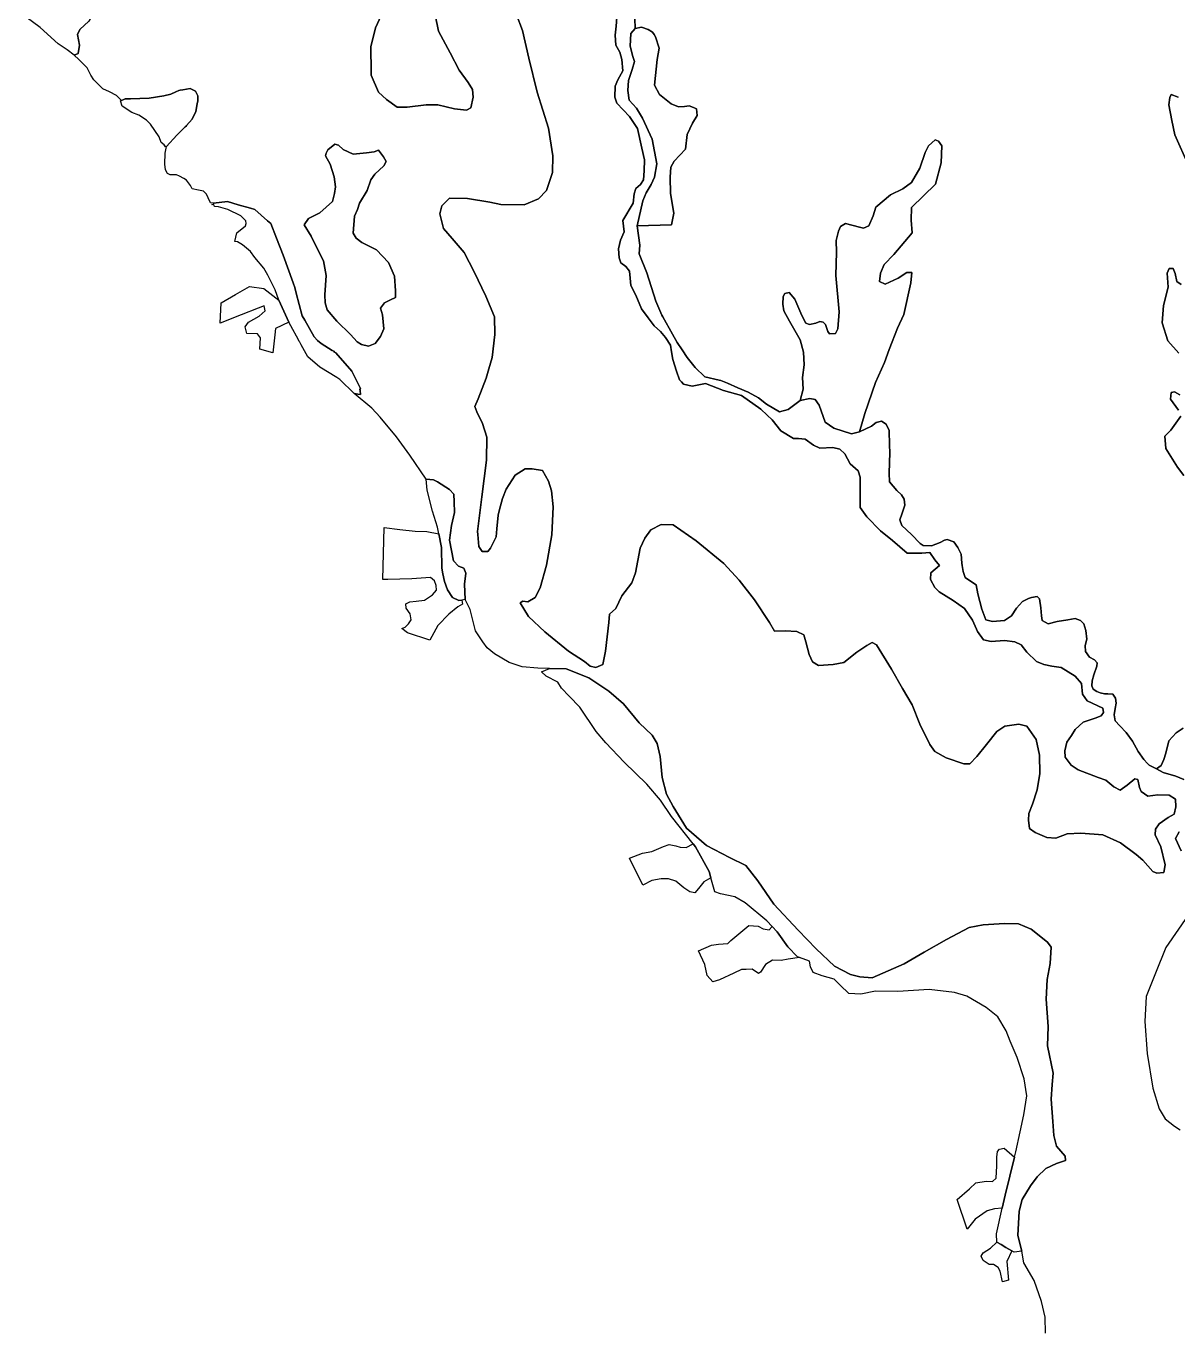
# Model space of a CAD drawing. Header units: inches. Extents: x 288635 to 1232953, y 676945 to 1655780.
# Drawn here: x 372456 to 397102, y 976541 to 1004372 of the extents above; entities that cross this region are included whole.
import ezdxf

# ---------------------------------------------------------------- set-up
doc = ezdxf.new("R2010")
doc.units = ezdxf.units.IN
doc.header["$MEASUREMENT"] = 0

msp = doc.modelspace()

# ---------------------------------------------------------------- linework, layer by layer
at = {"color": 1}
for points in [[(373847.7701, 1004559.7824), (373802.5993, 1004477.6537), (373604.4789, 1004299.8534), (373558.7588, 1004188.0932), (373599.3989, 1003959.4927), (373573.9989, 1003781.6923), (373487.6387, 1003751.2123), (373335.2384, 1003862.9725), (373142.198, 1003989.9728), (372756.1172, 1004340.4935), (372456.3966, 1004564.0139), (372659.597, 1004614.814), (372944.0776, 1004558.9339), (373182.8381, 1004706.2542), (373409.8426, 1004821.9132), (373695.9191, 1004899.2946), (373807.6793, 1004823.0944), (373858.4794, 1004736.7343), (373858.4794, 1004579.2539), (373847.7701, 1004559.7824)], [(386261.8351, 1002709.4586), (386415.2938, 1002640.6668), (386542.294, 1002651.2502), (386642.8359, 1002667.1252), (386738.0861, 1002630.0834), (386801.5862, 1002603.6251), (386817.4612, 1002460.7498), (386716.9194, 1002291.4161), (386600.5025, 1002053.2906), (386563.4607, 1001741.0817), (386325.3353, 1001481.7895), (386251.2518, 1001354.7892), (386235.3767, 1001137.8305), (386245.9601, 1000788.5798), (386314.7519, 1000370.5373), (386267.1268, 1000121.8284), (385531.5837, 1000100.6617), (385649.0639, 1000629.1223), (385725.264, 1000806.9227), (385831.9442, 1000979.643), (385903.0644, 1001137.1233), (385948.7845, 1001426.6839), (385852.2643, 1001949.9249), (385643.9839, 1002402.0458), (385516.9836, 1002615.4063), (385359.5033, 1002788.1266), (385329.0232, 1002991.327), (385349.3433, 1003209.7675), (385425.5434, 1003443.4479), (385471.2635, 1003611.0883), (385440.7834, 1003717.7685), (385384.9033, 1003941.2889), (385395.0634, 1004210.5295), (385489.2502, 1004318.1285), (385626.8339, 1004344.5869), (385764.4175, 1004296.9618), (385859.6677, 1004244.045), (385893.9339, 1004189.7902), (385923.1678, 1004143.5031), (386002.5429, 1003900.086), (385960.2095, 1003656.6688), (385902.0011, 1003106.3344), (386007.8346, 1002910.5423), (386261.8351, 1002709.4586)], [(375680.4289, 1002040.1449), (375461.6498, 1001797.1087), (375452.2092, 1001803.8577), (375438.5905, 1001788.2388), (375413.5496, 1001831.4952), (375346.3674, 1001879.5234), (375301.9173, 1002000.1737), (375117.767, 1002273.2242), (375030.8725, 1002357.7702), (374867.352, 1002467.8321), (374719.1851, 1002522.8655), (374515.9847, 1002654.0991), (374474.564, 1002769.3953), (374496.7729, 1002779.3503), (374566.7848, 1002810.7328), (374576.8397, 1002810.9467), (374590.7159, 1002816.1503), (374689.1411, 1002816.1503), (375092.3669, 1002825.6753), (375406.6925, 1002876.4754), (375553.3778, 1002915.2105), (375662.8652, 1002962.9358), (375724.4369, 1002989.7748), (375751.4982, 1003001.5707), (375808.8129, 1003009.7585), (375964.8587, 1003032.0507), (376080.4797, 1002979.9467), (376104.7931, 1002932.7501), (376134.4548, 1002875.1715), (376134.4548, 1002786.2714), (376131.0168, 1002768.852), (376119.5193, 1002710.5984), (376086.8297, 1002544.9709), (376013.8046, 1002376.6955), (375891.6542, 1002245.3839), (375887.5874, 1002239.2316), (375861.8666, 1002215.9999), (375680.4289, 1002040.1449)], [(391396.4462, 1000218.9256), (391412.3213, 999949.0501), (391020.7372, 999483.3825), (390814.3617, 999271.7154), (390740.2783, 999086.5067), (390713.8199, 998906.5896), (390835.5285, 998848.3812), (391115.9874, 998975.3814), (391301.1961, 999102.3817), (391407.0296, 999102.3817), (391385.8629, 998874.8396), (391237.6959, 998202.7966), (391103.1388, 997910.4304), (390920.4796, 997449.0219), (390823.9594, 997174.7014), (390630.9191, 996747.9805), (390402.3186, 996082.4992), (390290.5584, 995691.3384), (390117.838, 995650.6983), (389736.8373, 995767.5386), (389553.9569, 995899.6188), (389426.9567, 996260.2995), (389340.5965, 996382.2198), (389228.8363, 996402.5398), (389020.5558, 996361.8997), (389081.516, 996605.7402), (389066.0405, 996852.5028), (389105.15, 997123.2944), (389089.275, 997398.4616), (389020.4832, 997657.7538), (388792.941, 998059.9213), (388671.2325, 998276.88), (388644.7741, 998425.047), (388655.3574, 998583.7973), (388692.3992, 998652.5891), (388782.3577, 998668.4642), (388904.0663, 998530.8805), (389052.2332, 998176.3382), (389136.9001, 998012.2962), (389216.2752, 997985.8378), (389353.8588, 998017.5879), (389438.5257, 998049.3379), (389512.6091, 998033.4629), (389560.2342, 997985.8378), (389607.8593, 997837.6708), (389644.9011, 997790.0457), (389777.193, 997795.3374), (389824.8181, 997895.8793), (389851.2765, 998255.7133), (389782.4847, 999033.5899), (389793.068, 999531.0075), (389787.7764, 999785.0081), (389840.6931, 999980.8001), (389883.0266, 1000081.342), (389988.8601, 1000144.8421), (390285.194, 1000070.7586), (390375.1525, 1000049.5919), (390486.2778, 1000097.217), (390581.5279, 1000308.8841), (390634.4447, 1000499.3845), (390951.9454, 1000763.9683), (391216.5292, 1000890.9686), (391401.7379, 1001023.2605), (391581.6549, 1001330.1778), (391692.7802, 1001668.8452), (391766.8637, 1001811.7204), (391904.4473, 1001938.7207), (391978.5307, 1001906.9706), (392047.3225, 1001806.4288), (392036.7392, 1001446.5947), (391915.0306, 1000986.2188), (391401.7379, 1000488.8011), (391396.4462, 1000218.9256)], [(379242.7835, 1001730.9038), (379458.6839, 1001629.3036), (379742.3178, 1001658.937), (379907.4181, 1001680.1037), (379998.435, 1001713.9705), (380106.3852, 1001576.3868), (380161.4186, 1001476.9033), (380108.5019, 1001383.7698), (379920.1182, 1001201.7361), (379833.758, 1001078.9692), (379754.3828, 1000850.3687), (379589.2825, 1000580.4932), (379548.0074, 1000450.3179), (379484.5073, 1000304.2676), (379455.9322, 999942.3169), (379516.2574, 999831.1917), (379643.2576, 999739.1165), (379954.4082, 999586.7162), (380213.2387, 999311.225), (380341.759, 999021.5651), (380363.984, 998704.0644), (380363.984, 998561.1892), (380256.0338, 998513.5641), (380125.8586, 998446.8889), (380043.0163, 998334.2751), (380081.4085, 998192.8884), (380113.1585, 997897.6128), (380036.9584, 997732.5125), (379922.6582, 997583.2872), (379786.1329, 997519.7871), (379630.5576, 997557.8871), (379541.6574, 997618.2123), (379395.6071, 997770.6126), (379103.5065, 998056.3631), (378897.1311, 998297.6636), (378855.856, 998446.8889), (378846.331, 998621.5143), (378878.0811, 999037.4401), (378817.756, 999351.7657), (378690.7557, 999596.2412), (378557.4054, 999875.6418), (378405.0051, 1000120.1173), (378500.2553, 1000253.4675), (378741.5558, 1000377.2928), (379011.4313, 1000615.4183), (379059.0564, 1000786.8686), (379074.9315, 1000929.7439), (379049.5314, 1001145.6443), (379009.3646, 1001277.8062), (378965.4996, 1001413.4032), (378863.8994, 1001593.3202), (378874.4827, 1001650.4703), (378914.6995, 1001724.5538), (379060.7498, 1001847.3207), (379139.0666, 1001826.154), (379242.7835, 1001730.9038)], [(379009.3646, 1001277.8062), (379049.5314, 1001145.6443), (379074.9315, 1000929.7439), (379059.0564, 1000786.8686), (379011.4313, 1000615.4183), (378741.5558, 1000377.2928), (378500.2553, 1000253.4675), (378405.0051, 1000120.1173), (378557.4054, 999875.6418), (378690.7557, 999596.2412), (378817.756, 999351.7657), (378878.0811, 999037.4401), (378846.331, 998621.5143), (378855.856, 998446.8889), (378897.1311, 998297.6636), (379103.5065, 998056.3631), (379395.6071, 997770.6126), (379541.6574, 997618.2123), (379630.5576, 997557.8871), (379786.1329, 997519.7871), (379922.6582, 997583.2872), (380036.9584, 997732.5125), (380113.1585, 997897.6128), (380081.4085, 998192.8884), (380043.0163, 998334.2751), (380125.8586, 998446.8889), (380256.0338, 998513.5641), (380363.984, 998561.1892), (380363.984, 998704.0644), (380341.759, 999021.5651), (380213.2387, 999311.225), (379954.4082, 999586.7162), (379643.2576, 999739.1165), (379516.2574, 999831.1917), (379455.9322, 999942.3169), (379484.5073, 1000304.2676), (379548.0074, 1000450.3179), (379589.2825, 1000580.4932), (379754.3828, 1000850.3687), (379833.758, 1001078.9692), (379920.1182, 1001201.7361), (380108.5019, 1001383.7698), (380161.4186, 1001476.9033), (380106.3852, 1001576.3868), (379998.435, 1001713.9705), (379907.4181, 1001680.1037), (379742.3178, 1001658.937), (379458.6839, 1001629.3036), (379242.7835, 1001730.9038), (379139.0666, 1001826.154), (379060.7498, 1001847.3207), (378914.6995, 1001724.5538), (378874.4827, 1001650.4703), (378863.8994, 1001593.3202), (378965.4996, 1001413.4032), (379009.3646, 1001277.8062)], [(379606.1993, 996576.4178), (379610.4326, 996487.5176), (379553.9939, 996498.4412), (379516.201, 996505.7559), (379479.199, 996512.9176), (379170.9281, 996809.1779), (379109.0188, 996853.0773), (378742.5975, 997075.9521), (378484.3637, 997296.0859), (378340.4301, 997554.3197), (378311.9484, 997606.9013), (378302.3939, 997622.0905), (378284.1949, 997658.1386), (378120.2963, 997960.7205), (378080.7033, 998034.8521), (377863.7547, 998505.9781), (377790.0956, 998726.9554), (377629.2286, 999040.2227), (377542.4848, 999188.9264), (377349.892, 999421.2607), (377257.7009, 999548.0235), (377087.3609, 999692.1573), (376979.8139, 999751.9057), (376926.5578, 999765.2197), (376968.8912, 999945.1368), (377148.8082, 1000098.5954), (377166.4493, 1000145.6383), (377159.3277, 1000204.3917), (377053.4941, 1000314.4586), (376774.0936, 1000449.9255), (376575.1265, 1000504.959), (376490.4597, 1000513.4256), (376481.8349, 1000542.7498), (376433.5952, 1000555.4727), (376475.8542, 1000563.0843), (376469.293, 1000585.3924), (376765.6269, 1000615.0258), (376992.2559, 1000549.3363), (377258.9067, 1000472.0462), (377349.8281, 1000445.6922), (377490.1139, 1000324.2252), (377625.841, 1000206.7053), (377696.9621, 1000145.1249), (377816.9978, 999835.3553), (377959.4293, 999467.7902), (378168.9029, 998879.0972), (378204.9631, 998777.7555), (378237.0886, 998656.8621), (378365.8301, 998172.3876), (378418.4886, 998080.0195), (378624.064, 997719.42), (378692.5542, 997643.941), (378770.6544, 997579.175), (379006.0171, 997430.272), (379038.9314, 997418.8528), (379056.6114, 997398.2634), (379081.805, 997382.3246), (379424.7057, 996988.6238), (379608.8561, 996620.323), (379597.0795, 996594.16), (379606.1993, 996576.4178)], [(377863.7547, 998505.9781), (378080.7033, 998034.8521), (377795.1567, 997901.6538), (377779.7732, 997766.13), (377736.2998, 997383.1443), (377456.8992, 997459.3444), (377472.1392, 997698.1049), (377406.0991, 997789.5451), (377182.5787, 997794.6251), (377141.9386, 997936.8654), (377213.0587, 998038.4656), (377441.6592, 998165.4659), (377573.7394, 998277.2261), (377554.1593, 998385.6557), (377425.188, 998335.5318), (377062.8275, 998194.7026), (376608.5375, 998018.1456), (376633.9376, 998449.9464), (376938.7382, 998627.7468), (377238.4588, 998800.4671), (377543.2594, 998759.827), (377863.7547, 998505.9781)], [(381778.2618, 992092.8574), (381714.5917, 992085.5109), (381582.2998, 992149.011), (381476.4663, 992307.7613), (381407.6745, 992487.6784), (381375.9244, 992651.7204), (381354.8038, 992776.975), (381342.1038, 993215.1259), (381289.004, 993508.2364), (381262.7286, 993653.2768), (381151.6034, 993993.0025), (381035.116, 994439.2496), (381013.9493, 994676.3168), (381174.8162, 994663.6167), (381258.4334, 994618.749), (381517.7169, 994460.4163), (381606.6171, 994354.5828), (381615.1544, 994193.0279), (381624.6794, 993964.4274), (381561.1792, 993685.0269), (381516.7292, 993370.7012), (381599.2793, 992929.3753), (381709.3001, 992815.7624), (381820.4253, 992773.4289), (381862.7587, 992667.5954), (381836.3003, 992429.4699), (381852.1753, 992101.3859), (381778.2618, 992092.8574)], [(381375.9244, 992651.7204), (381407.6745, 992487.6784), (381476.4663, 992307.7613), (381582.2998, 992149.011), (381714.5917, 992085.5109), (381778.2618, 992092.8574), (381793.4377, 992006.4885), (381696.0709, 991947.2217), (381501.3371, 991790.5881), (381264.27, 991549.2876), (381099.1697, 991231.787), (380616.5687, 991392.654), (380493.8018, 991481.5541), (380565.7686, 991515.4209), (380641.9688, 991583.1543), (380692.7689, 991672.0545), (380675.8355, 991799.0548), (380591.1687, 991917.5883), (380582.702, 992010.7219), (380667.3688, 992057.2886), (380802.8357, 992065.7553), (380984.8694, 992091.1553), (381154.2031, 992201.2222), (381238.87, 992302.8224), (381234.6366, 992404.4226), (381192.3032, 992501.7895), (381107.1533, 992573.7746), (380710.2775, 992545.1996), (380199.1015, 992529.3245), (380087.9763, 992532.4996), (380116.5514, 993646.9268), (380453.102, 993599.3017), (380783.3027, 993567.5516), (381034.1282, 993558.0266), (381289.004, 993508.2364), (381342.1038, 993215.1259), (381354.8038, 992776.975), (381375.9244, 992651.7204)], [(390293.4942, 984032.6717), (390557.6547, 984007.2717), (391243.4561, 984306.9923), (391670.1769, 984555.9128), (392152.7779, 984830.2333), (392635.3789, 985084.2338), (392935.0995, 985145.194), (393387.2204, 985175.674), (393692.021, 985165.514), (393961.2615, 985048.6738), (394306.7022, 984774.3532), (394387.9824, 984667.673), (394367.6623, 984317.1523), (394301.6222, 983971.7116), (394281.3021, 983555.1508), (394321.9422, 982970.9496), (394311.7822, 982554.3888), (394428.6224, 981970.1876), (394413.3824, 981726.3471), (394387.9824, 981416.4665), (394423.5424, 980933.8655), (394443.8625, 980639.2249), (394504.8226, 980410.6245), (394687.703, 980192.1841), (394692.783, 980105.8239), (394504.8226, 980039.7837), (394271.1421, 979928.0235), (394088.2618, 979750.2232), (393946.0215, 979562.2628), (393768.2211, 979267.6222), (393707.261, 979018.7017), (393676.7809, 978500.5407), (393758.0611, 978165.26), (393595.5008, 978144.94), (393549.3418, 978169.9977), (393417.7004, 978241.4601), (393322.2532, 978304.2543), (393224.66, 978358.3004), (393219.58, 978531.0207), (393339.9232, 979079.2508), (393402.4604, 979364.1424), (393602.642, 980173.766), (393631.0608, 980288.7042), (393727.581, 980715.4251), (393803.7812, 981076.1058), (393864.7413, 981487.5866), (393813.9412, 981848.2674), (393661.5409, 982305.4683), (393514.2206, 982655.989), (393427.8604, 982879.5094), (393244.9801, 983174.15), (393001.1396, 983372.2704), (392584.5788, 983616.1109), (392320.4182, 983697.3911), (391776.8571, 983758.3512), (391106.2958, 983717.7111), (390628.7748, 983727.8711), (390318.8942, 983661.831), (390059.8137, 983671.991), (389872.2767, 983852.7547), (389745.2764, 983979.755), (389491.2759, 984049.6051), (389294.4255, 984125.8053), (389237.2754, 984246.4555), (389218.2254, 984367.1057), (389001.5307, 984442.9488), (388964.2248, 984456.0059), (388754.6744, 984671.9063), (388526.074, 984995.757), (388419.7648, 985108.141), (388303.8235, 985230.7075), (387840.2726, 985611.7082), (387618.0222, 985745.0585), (387313.2215, 985808.5586), (387192.5713, 985846.6587), (387108.4702, 986152.0785), (387071.9211, 986284.8096), (386779.8205, 986811.8606), (386729.2835, 986875.4998), (386265.4694, 987459.5619), (386030.519, 987808.8126), (385738.4184, 988151.7133), (385255.8174, 988621.6142), (384862.1166, 989040.7151), (384652.5662, 989282.0156), (384303.3155, 989802.7166), (384074.7151, 990037.6671), (383909.6147, 990209.1174), (383833.4146, 990336.1177), (383585.7641, 990463.1179), (383484.1639, 990558.3681), (383655.6142, 990628.2183), (384011.2149, 990621.8682), (384493.8159, 990425.0178), (384925.6168, 990145.6173), (385236.7674, 989872.5667), (385573.3181, 989466.1659), (385852.7186, 989199.4654), (385960.6688, 989021.665), (386024.169, 988742.2645), (386068.6191, 988297.7636), (386157.5192, 987935.8129), (386303.5695, 987675.4623), (386589.3201, 987211.9114), (387014.7709, 986843.6107), (387510.0719, 986583.2602), (387852.9726, 986411.8098), (388113.3231, 986087.9592), (388456.2238, 985586.3082), (388976.9249, 985027.5071), (389364.2756, 984633.8063), (389751.6264, 984259.1555), (390095.3738, 984083.4718), (390293.4942, 984032.6717)], [(386779.8205, 986811.8606), (387071.9211, 986284.8096), (387108.4702, 986152.0785), (386959.956, 986065.3895), (386843.1158, 985923.1492), (386761.8356, 985826.629), (386660.2354, 985846.9491), (386528.1552, 985938.3893), (386355.4348, 986080.6296), (386203.0345, 986126.3496), (386045.5542, 986131.4297), (385842.3538, 986095.8696), (385654.3934, 985994.2694), (385364.8328, 986573.3905), (385644.2334, 986680.0708), (385847.4338, 986710.5508), (386091.2743, 986822.311), (386218.2746, 986862.9511), (386360.5148, 986832.4711), (386451.955, 986807.071), (386578.9553, 986796.911), (386729.2835, 986875.4998), (386779.8205, 986811.8606)], [(388227.4186, 985061.9448), (388354.4188, 985036.5448), (388419.7648, 985108.141), (388526.074, 984995.757), (388754.6744, 984671.9063), (388964.2248, 984456.0059), (389001.5307, 984442.9488), (388763.9946, 984411.0685), (388614.7693, 984379.3184), (388424.269, 984385.6684), (388278.2187, 984296.7683), (388167.0935, 984131.6679), (388125.8184, 984106.2679), (387989.2931, 984198.3431), (387865.4679, 984191.9931), (387763.8676, 984185.643), (387598.7673, 984112.6179), (387290.7917, 983969.7426), (387147.9164, 983922.1175), (387027.2662, 984058.6428), (386979.6411, 984296.7683), (386846.2908, 984588.8689), (387119.3414, 984706.3441), (387271.7417, 984728.5691), (387471.7671, 984741.2692), (387535.2672, 984807.9443), (387706.7175, 984950.8196), (387919.443, 985131.7949), (388122.6434, 985115.9199), (388227.4186, 985061.9448)], [(393602.642, 980173.766), (393402.4604, 979364.1424), (393339.9232, 979079.2508), (393177.6569, 979068.4067), (393020.1766, 979022.6866), (392761.0961, 978844.8862), (392593.4558, 978636.6058), (392380.0953, 979271.6071), (392639.1758, 979495.1275), (392776.3361, 979622.1278), (392994.7766, 979662.7679), (393131.9368, 979652.6079), (393213.217, 979723.728), (393228.457, 979987.8885), (393228.457, 980170.7689), (393243.6971, 980292.6891), (393284.3371, 980343.4892), (393385.9373, 980363.8093), (393602.642, 980173.766)], [(393441.8175, 977940.6444), (393477.3775, 977544.4036), (393345.2973, 977508.8436), (393294.4972, 977737.444), (393253.8571, 977813.6442), (393157.3369, 977879.6843), (393060.8167, 977879.6843), (392933.8164, 977966.0445), (392888.0963, 978052.4047), (392933.8164, 978128.6048), (393091.2968, 978225.125), (393224.66, 978358.3004), (393322.2532, 978304.2543), (393417.7004, 978241.4601), (393549.3418, 978169.9977), (393441.8175, 977940.6444)]]:
    msp.add_lwpolyline(points, close=True, dxfattribs=at)
for points in [[(394266.0872, 976407.7632), (394259.7371, 976750.6639), (394183.537, 977087.2145), (394024.7867, 977531.7154), (393802.5362, 977912.7162), (393758.0611, 978165.26), (393676.7809, 978500.5407), (393707.261, 979018.7017), (393768.2211, 979267.6222), (393946.0215, 979562.2628), (394088.2618, 979750.2232), (394271.1421, 979928.0235), (394504.8226, 980039.7837), (394692.783, 980105.8239), (394687.703, 980192.1841), (394504.8226, 980410.6245), (394443.8625, 980639.2249), (394423.5424, 980933.8655), (394387.9824, 981416.4665), (394413.3824, 981726.3471), (394428.6224, 981970.1876), (394311.7822, 982554.3888), (394321.9422, 982970.9496), (394281.3021, 983555.1508), (394301.6222, 983971.7116), (394367.6623, 984317.1523), (394387.9824, 984667.673), (394306.7022, 984774.3532), (393961.2615, 985048.6738), (393692.021, 985165.514), (393387.2204, 985175.674), (392935.0995, 985145.194), (392635.3789, 985084.2338), (392152.7779, 984830.2333), (391670.1769, 984555.9128), (391243.4561, 984306.9923), (390557.6547, 984007.2717), (390293.4942, 984032.6717), (390095.3738, 984083.4718), (389751.6264, 984259.1555), (389364.2756, 984633.8063), (388976.9249, 985027.5071), (388456.2238, 985586.3082), (388113.3231, 986087.9592), (387852.9726, 986411.8098), (387510.0719, 986583.2602), (387014.7709, 986843.6107), (386589.3201, 987211.9114), (386303.5695, 987675.4623), (386157.5192, 987935.8129), (386068.6191, 988297.7636), (386024.169, 988742.2645), (385960.6688, 989021.665), (385852.7186, 989199.4654), (385573.3181, 989466.1659), (385236.7674, 989872.5667), (384925.6168, 990145.6173), (384493.8159, 990425.0178), (384011.2149, 990621.8682), (383655.6142, 990628.2183), (383407.957, 990633.9996), (383069.2897, 990660.458), (382794.1225, 990755.7082), (382476.6218, 990940.9169), (382323.1632, 991067.9171), (382227.913, 991200.2091), (382069.1627, 991433.0429), (382010.9542, 991692.3351), (381958.0375, 991888.1271), (381852.1753, 992101.3859), (381836.3003, 992429.4699), (381862.7587, 992667.5954), (381820.4253, 992773.4289), (381709.3001, 992815.7624), (381599.2793, 992929.3753), (381516.7292, 993370.7012), (381561.1792, 993685.0269), (381624.6794, 993964.4274), (381615.1544, 994193.0279), (381606.6171, 994354.5828), (381517.7169, 994460.4163), (381258.4334, 994618.749), (381174.8162, 994663.6167), (381013.9493, 994676.3168), (380671.0486, 995188.5511), (380383.1813, 995582.2519), (380031.814, 996005.5861), (379856.7222, 996199.7095), (379479.199, 996512.9176), (379516.201, 996505.7559), (379553.9939, 996498.4412), (379610.4326, 996487.5176), (379606.1993, 996576.4178), (379597.0795, 996594.16), (379608.8561, 996620.323), (379424.7057, 996988.6238), (379081.805, 997382.3246), (379056.6114, 997398.2634), (379038.9314, 997418.8528), (379006.0171, 997430.272), (378770.6544, 997579.175), (378692.5542, 997643.941), (378624.064, 997719.42), (378418.4886, 998080.0195), (378365.8301, 998172.3876), (378237.0886, 998656.8621), (378204.9631, 998777.7555), (378168.9029, 998879.0972), (377959.4293, 999467.7902), (377816.9978, 999835.3553), (377696.9621, 1000145.1249), (377625.841, 1000206.7053), (377490.1139, 1000324.2252), (377349.8281, 1000445.6922), (377258.9067, 1000472.0462), (376992.2559, 1000549.3363), (376765.6269, 1000615.0258), (376469.293, 1000585.3924), (376401.4517, 1000586.373), (376354.8849, 1000696.4398), (376316.7848, 1000776.8733), (376253.2847, 1000840.3735), (376143.2178, 1000861.5402), (376011.9842, 1000891.1736), (375973.8841, 1000958.907), (375889.2173, 1001073.2073), (375829.9505, 1001107.074), (375736.817, 1001162.1074), (375677.5502, 1001191.7408), (375542.0833, 1001191.7408), (375482.8165, 1001217.1409), (375441.3297, 1001292.4944), (375426.0897, 1001419.4946), (375434.5564, 1001649.7884), (375461.6498, 1001797.1087), (375680.4289, 1002040.1449), (375861.8666, 1002215.9999), (375887.5874, 1002239.2316), (375891.6542, 1002245.3839), (376013.8046, 1002376.6955), (376086.8297, 1002544.9709), (376119.5193, 1002710.5984), (376131.0168, 1002768.852), (376134.4548, 1002786.2714), (376134.4548, 1002875.1715), (376104.7931, 1002932.7501), (376080.4797, 1002979.9467), (375964.8587, 1003032.0507), (375808.8129, 1003009.7585), (375751.4982, 1003001.5707), (375724.4369, 1002989.7748), (375662.8652, 1002962.9358), (375553.3778, 1002915.2105), (375406.6925, 1002876.4754), (375092.3669, 1002825.6753), (374689.1411, 1002816.1503), (374590.7159, 1002816.1503), (374576.8397, 1002810.9467), (374566.7848, 1002810.7328), (374496.7729, 1002779.3503), (374388.7311, 1002884.4599), (374245.8558, 1002967.01), (374102.9805, 1003027.3351), (373909.3051, 1003221.0105), (373842.63, 1003319.4357), (373766.4298, 1003478.186), (373588.6295, 1003655.9864), (373487.6387, 1003751.2123), (373573.9989, 1003781.6923), (373599.3989, 1003959.4927), (373558.7588, 1004188.0932), (373604.4789, 1004299.8534), (373802.5993, 1004477.6537)], [(381213.1567, 1004614.1198), (381279.1969, 1004263.5991), (381533.1974, 1003801.3182), (381726.2377, 1003425.3974), (381919.2781, 1003166.3169), (382010.7183, 1003013.9166), (382020.8783, 1002851.3563), (381970.0782, 1002622.7558), (381878.6381, 1002571.9557), (381624.6375, 1002597.3558), (381263.9568, 1002683.7159), (381020.1163, 1002688.7959), (380608.6355, 1002637.9958), (380395.2751, 1002637.9958), (380166.6746, 1002800.5562), (379999.0343, 1002958.0365), (379841.554, 1003318.7172), (379840.3763, 1003389.3783), (379831.394, 1003928.3184), (379932.9942, 1004334.7192), (380057.3693, 1004596.2258)], [(380057.3693, 1004596.2258), (379932.9942, 1004334.7192), (379831.394, 1003928.3184), (379840.3763, 1003389.3783), (379841.554, 1003318.7172), (379999.0343, 1002958.0365), (380166.6746, 1002800.5562), (380395.2751, 1002637.9958), (380608.6355, 1002637.9958), (381020.1163, 1002688.7959), (381263.9568, 1002683.7159), (381624.6375, 1002597.3558), (381878.6381, 1002571.9557), (381970.0782, 1002622.7558), (382020.8783, 1002851.3563), (382010.7183, 1003013.9166), (381919.2781, 1003166.3169), (381726.2377, 1003425.3974), (381533.1974, 1003801.3182), (381279.1969, 1004263.5991), (381213.1567, 1004614.1198)], [(385094.2845, 1004563.3197), (385079.0445, 1004370.2793), (385058.7244, 1004177.2389), (385073.9644, 1003963.8785), (385160.3246, 1003811.4782), (385200.9647, 1003659.0779), (385221.2847, 1003415.2374), (385114.6045, 1003222.197), (385063.8044, 1003085.0367), (385053.6444, 1002851.3563), (385099.3645, 1002719.276), (385368.605, 1002439.8754), (385536.2454, 1002180.7949), (385627.6855, 1001759.1541), (385688.6457, 1001510.2336), (385678.4857, 1001271.4731), (385668.3256, 1001083.5127), (385602.2855, 1000981.9125), (385500.6853, 1000895.5523), (385470.2052, 1000783.7921), (385444.8052, 1000580.5917), (385221.2847, 1000214.831), (385251.7648, 999970.9905), (385176.8433, 999792.1723), (385129.8446, 999605.2298), (385145.0846, 999412.1894), (385180.6447, 999305.5092), (385292.4049, 999229.309), (385368.605, 999127.7088), (385378.7651, 998980.3885), (385399.0851, 998822.9082), (385500.6853, 998614.6278), (385622.6055, 998325.0672), (385764.8458, 998132.0268), (385896.9261, 997959.3065), (386029.0064, 997837.3862), (386140.7666, 997705.306), (386247.4468, 997547.8257), (386269.1516, 997400.7154), (386293.1669, 997237.945), (386369.367, 996989.0245), (386440.4872, 996801.0642), (386476.6547, 996760.3757), (386521.7673, 996709.624), (386704.6477, 996668.9839), (386994.2083, 996724.864), (387380.2891, 996572.4637), (387761.2898, 996470.8635), (388177.7405, 996176.242), (388315.1675, 996047.4042), (388421.581, 995947.6415), (388604.4613, 995713.9611), (388873.7019, 995551.4007), (388985.4621, 995551.4007), (389127.7024, 995531.0807), (389300.4227, 995404.0804), (389442.663, 995343.1203), (389716.9836, 995358.3604), (389864.3039, 995317.7203), (389970.9841, 995221.2001), (390087.8243, 995002.7596), (390260.5447, 994855.4393), (390301.1847, 994723.3591), (390301.1847, 994596.3588), (390301.1847, 994286.4782), (390301.1847, 994185.0471), (390301.1847, 994073.1178), (390443.425, 993869.9174), (390738.0656, 993575.2768), (390997.1461, 993366.9964), (391307.0268, 993097.7558), (391621.9874, 993097.7558), (391789.6277, 993107.9159), (391896.3079, 992950.4355), (391997.9081, 992833.5953), (391815.0278, 992676.115), (391809.9478, 992528.7947), (391896.3079, 992361.1544), (391992.8281, 992264.6342), (392292.5487, 992081.7538), (392531.3092, 991914.1135), (392704.0295, 991660.113), (392790.1897, 991472.1273), (392815.7898, 991416.2725), (392942.79, 991238.4721), (393105.3504, 991207.9921), (393389.8309, 991223.2321), (393613.3514, 991197.832), (393745.4316, 991136.8719), (393867.3519, 990974.3116), (394075.6323, 990776.1912), (394233.1126, 990715.2311), (394405.833, 990679.671), (394598.8733, 990649.1909), (394903.6739, 990461.2306), (395035.7542, 990308.8303), (395061.1543, 990080.2298), (395157.6745, 989937.9895), (395492.9551, 989780.5092), (395508.1952, 989683.989), (395457.3951, 989617.9489), (395330.3948, 989562.0688), (395076.3943, 989480.7886), (394903.6739, 989323.3083), (394822.3938, 989191.228), (394720.7936, 989048.9877), (394680.1535, 988866.1074), (394690.3135, 988734.0271), (394817.3138, 988561.3068), (394964.6341, 988459.7066), (395391.3549, 988297.1462), (395558.9953, 988241.2661), (395726.6356, 988093.9458), (395863.7959, 988027.9057), (396011.1162, 988134.5859), (396178.7565, 988266.6662), (396244.7966, 988256.5062), (396275.2767, 988083.7858), (396310.8368, 987997.4256), (396453.077, 987895.8254), (396671.5175, 987926.3055), (396910.278, 987916.1455), (397047.4382, 987834.8653), (397057.5983, 987667.225), (397022.0382, 987514.8247), (396889.9579, 987438.6245), (396696.9175, 987306.5443), (396620.7174, 987189.704), (396615.6374, 987067.7838), (396737.5576, 986813.7833), (396823.9178, 986427.7025), (396798.5177, 986265.1422), (396646.1174, 986249.9021), (396564.8373, 986285.4622), (396346.3968, 986529.3027), (396209.2366, 986651.2229), (395868.8759, 986895.0634), (395492.9551, 987072.8638), (395025.5942, 987108.4239), (394730.9536, 987088.1038), (394487.1131, 986996.6636), (394294.0727, 987011.9037), (394045.1522, 987118.5839), (393928.312, 987204.944), (393902.9119, 987382.7444), (393907.992, 987524.9847), (393989.2721, 987728.1851), (394090.8723, 988032.9857), (394146.7524, 988378.4264), (394141.6724, 988774.6672), (394065.4723, 989109.9479), (393867.3519, 989394.4284), (393694.6315, 989440.1485), (393399.9909, 989394.4284), (393227.2706, 989277.5882), (393003.7501, 989003.2676), (392795.4697, 988744.1871), (392648.1494, 988591.7868), (392521.1492, 988586.7068), (392140.1484, 988713.7071), (391896.3079, 988850.8673), (391794.7077, 989003.2676), (391576.2673, 989440.1485), (391413.707, 989851.6293), (391210.5066, 990197.07), (390971.7461, 990613.6309), (390651.7054, 991136.8719), (390560.2653, 991182.592), (390443.425, 991116.5519), (390230.0646, 990979.3916), (389955.7441, 990755.8711), (389722.0636, 990715.2311), (389412.183, 990689.831), (389280.1027, 990771.1112), (389214.0626, 990928.5915), (389142.9424, 991197.832), (389097.2223, 991350.2323), (388944.822, 991416.2725), (388695.9015, 991431.5125), (388472.3811, 991426.4325), (388360.6209, 991609.3129), (388040.5802, 992096.9938), (387715.4596, 992518.6347), (387385.2589, 992874.2354), (386795.9777, 993361.9164), (386303.2167, 993702.277), (386044.1362, 993707.3571), (385820.6158, 993595.5968), (385698.6955, 993417.7965), (385597.0953, 993199.356), (385495.4951, 992676.115), (385414.215, 992462.7546), (385200.8545, 992183.354), (385073.8543, 991909.0335), (384941.774, 991787.1132), (384926.534, 991609.3129), (384855.4139, 990999.7116), (384794.4537, 990715.2311), (384647.1334, 990649.1909), (384525.2132, 990679.671), (384403.2929, 990776.1912), (384062.9323, 990999.7116), (383554.9312, 991411.1925), (383204.4105, 991741.3931), (383031.6902, 992030.9537), (383082.4903, 992066.5138), (383189.1705, 992051.2737), (383346.6508, 992147.7939), (383458.4111, 992350.9943), (383590.4913, 992838.6753), (383702.2515, 993483.8366), (383731.3228, 994088.0323), (383699.857, 994427.4047), (383631.0652, 994633.7801), (383504.0649, 994861.3223), (383287.1061, 994898.364), (383133.6475, 994898.364), (382921.9804, 994760.7804), (382729.2851, 994467.3292), (382648.0398, 994266.4149), (382586.2288, 994028.4149), (382556.8547, 993908.8203), (382532.2886, 993618.2158), (382517.6836, 993445.4461), (382395.765, 993199.1931), (382334.8049, 993128.0729), (382212.8846, 993133.1529), (382143.7744, 993239.0265), (382122.6888, 993491.5739), (382117.3985, 993554.9377), (382208.8387, 994301.6992), (382310.4389, 995084.0207), (382315.5189, 995576.7817), (382218.9987, 995866.3423), (382102.1585, 996120.3428), (382056.4384, 996232.103), (382127.5585, 996394.6633), (382300.2789, 996841.7042), (382359.5447, 997040.0167), (382432.3592, 997283.6651), (382483.1593, 997776.4261), (382478.0792, 998147.2669), (382295.1989, 998594.3077), (382041.1984, 999112.4688), (381832.918, 999523.9496), (381573.8374, 999823.6702), (381385.8771, 1000042.1106), (381309.6769, 1000357.0713), (381355.397, 1000524.7116), (381474.5963, 1000643.9109), (381517.9573, 1000687.2719), (381904.0381, 1000682.1919), (382376.479, 1000605.9918), (382617.1395, 1000555.3264), (383113.0805, 1000545.0316), (383422.9611, 1000672.0319), (383590.6015, 1000854.9123), (383722.6817, 1001235.913), (383727.7617, 1001596.5938), (383631.2416, 1002185.8749), (383392.4811, 1002958.0365), (383214.6807, 1003684.4779), (383077.5204, 1004273.7591), (382945.4402, 1004629.3598)], [(382945.4402, 1004629.3598), (383077.5204, 1004273.7591), (383214.6807, 1003684.4779), (383392.4811, 1002958.0365), (383631.2416, 1002185.8749), (383727.7617, 1001596.5938), (383722.6817, 1001235.913), (383590.6015, 1000854.9123), (383422.9611, 1000672.0319), (383113.0805, 1000545.0316), (382617.1395, 1000555.3264), (382376.479, 1000605.9918), (381904.0381, 1000682.1919), (381517.9573, 1000687.2719), (381474.5963, 1000643.9109), (381355.397, 1000524.7116), (381309.6769, 1000357.0713), (381385.8771, 1000042.1106), (381573.8374, 999823.6702), (381832.918, 999523.9496), (382041.1984, 999112.4688), (382295.1989, 998594.3077), (382478.0792, 998147.2669), (382483.1593, 997776.4261), (382432.3592, 997283.6651), (382359.5447, 997040.0167), (382300.2789, 996841.7042), (382127.5585, 996394.6633), (382056.4384, 996232.103), (382102.1585, 996120.3428), (382218.9987, 995866.3423), (382315.5189, 995576.7817), (382310.4389, 995084.0207), (382208.8387, 994301.6992), (382117.3985, 993554.9377), (382122.6888, 993491.5739), (382143.7744, 993239.0265), (382212.8846, 993133.1529), (382334.8049, 993128.0729), (382395.765, 993199.1931), (382517.6836, 993445.4461), (382532.2886, 993618.2158), (382556.8547, 993908.8203), (382586.2288, 994028.4149), (382648.0398, 994266.4149), (382729.2851, 994467.3292), (382921.9804, 994760.7804), (383133.6475, 994898.364), (383287.1061, 994898.364), (383504.0649, 994861.3223), (383631.0652, 994633.7801), (383699.857, 994427.4047), (383731.3228, 994088.0323), (383702.2515, 993483.8366), (383590.4913, 992838.6753), (383458.4111, 992350.9943), (383346.6508, 992147.7939), (383189.1705, 992051.2737), (383082.4903, 992066.5138), (383031.6902, 992030.9537), (383204.4105, 991741.3931), (383554.9312, 991411.1925), (384062.9323, 990999.7116), (384403.2929, 990776.1912), (384525.2132, 990679.671), (384647.1334, 990649.1909), (384794.4537, 990715.2311), (384855.4139, 990999.7116), (384926.534, 991609.3129), (384941.774, 991787.1132), (385073.8543, 991909.0335), (385200.8545, 992183.354), (385414.215, 992462.7546), (385495.4951, 992676.115), (385597.0953, 993199.356), (385698.6955, 993417.7965), (385820.6158, 993595.5968), (386044.1362, 993707.3571), (386303.2167, 993702.277), (386795.9777, 993361.9164), (387385.2589, 992874.2354), (387715.4596, 992518.6347), (388040.5802, 992096.9938), (388360.6209, 991609.3129), (388472.3811, 991426.4325), (388695.9015, 991431.5125), (388944.822, 991416.2725), (389097.2223, 991350.2323), (389142.9424, 991197.832), (389214.0626, 990928.5915), (389280.1027, 990771.1112), (389412.183, 990689.831), (389722.0636, 990715.2311), (389955.7441, 990755.8711), (390230.0646, 990979.3916), (390443.425, 991116.5519), (390560.2653, 991182.592), (390651.7054, 991136.8719), (390971.7461, 990613.6309), (391210.5066, 990197.07), (391413.707, 989851.6293), (391576.2673, 989440.1485), (391794.7077, 989003.2676), (391896.3079, 988850.8673), (392140.1484, 988713.7071), (392521.1492, 988586.7068), (392648.1494, 988591.7868), (392795.4697, 988744.1871), (393003.7501, 989003.2676), (393227.2706, 989277.5882), (393399.9909, 989394.4284), (393694.6315, 989440.1485), (393867.3519, 989394.4284), (394065.4723, 989109.9479), (394141.6724, 988774.6672), (394146.7524, 988378.4264), (394090.8723, 988032.9857), (393989.2721, 987728.1851), (393907.992, 987524.9847), (393902.9119, 987382.7444), (393928.312, 987204.944), (394045.1522, 987118.5839), (394294.0727, 987011.9037), (394487.1131, 986996.6636), (394730.9536, 987088.1038), (395025.5942, 987108.4239), (395492.9551, 987072.8638), (395868.8759, 986895.0634), (396209.2366, 986651.2229), (396346.3968, 986529.3027), (396564.8373, 986285.4622), (396646.1174, 986249.9021), (396798.5177, 986265.1422), (396823.9178, 986427.7025), (396737.5576, 986813.7833), (396615.6374, 987067.7838), (396620.7174, 987189.704), (396696.9175, 987306.5443), (396889.9579, 987438.6245), (397022.0382, 987514.8247), (397057.5983, 987667.225), (397047.4382, 987834.8653), (396910.278, 987916.1455), (396671.5175, 987926.3055), (396453.077, 987895.8254), (396310.8368, 987997.4256), (396275.2767, 988083.7858), (396244.7966, 988256.5062), (396178.7565, 988266.6662), (396011.1162, 988134.5859), (395863.7959, 988027.9057), (395726.6356, 988093.9458), (395558.9953, 988241.2661), (395391.3549, 988297.1462), (394964.6341, 988459.7066), (394817.3138, 988561.3068), (394690.3135, 988734.0271), (394680.1535, 988866.1074), (394720.7936, 989048.9877), (394822.3938, 989191.228), (394903.6739, 989323.3083), (395076.3943, 989480.7886), (395330.3948, 989562.0688), (395457.3951, 989617.9489), (395508.1952, 989683.989), (395492.9551, 989780.5092), (395157.6745, 989937.9895), (395061.1543, 990080.2298), (395035.7542, 990308.8303), (394903.6739, 990461.2306), (394598.8733, 990649.1909), (394405.833, 990679.671), (394233.1126, 990715.2311), (394075.6323, 990776.1912), (393867.3519, 990974.3116), (393745.4316, 991136.8719), (393613.3514, 991197.832), (393389.8309, 991223.2321), (393105.3504, 991207.9921), (392942.79, 991238.4721), (392815.7898, 991416.2725), (392790.1897, 991472.1273), (392704.0295, 991660.113), (392531.3092, 991914.1135), (392292.5487, 992081.7538), (391992.8281, 992264.6342), (391896.3079, 992361.1544), (391809.9478, 992528.7947), (391815.0278, 992676.115), (391997.9081, 992833.5953), (391896.3079, 992950.4355), (391789.6277, 993107.9159), (391621.9874, 993097.7558), (391307.0268, 993097.7558), (390997.1461, 993366.9964), (390738.0656, 993575.2768), (390443.425, 993869.9174), (390301.1847, 994073.1178), (390301.1847, 994185.0471), (390301.1847, 994286.4782), (390301.1847, 994596.3588), (390301.1847, 994723.3591), (390260.5447, 994855.4393), (390087.8243, 995002.7596), (389970.9841, 995221.2001), (389864.3039, 995317.7203), (389716.9836, 995358.3604), (389442.663, 995343.1203), (389300.4227, 995404.0804), (389127.7024, 995531.0807), (388985.4621, 995551.4007), (388873.7019, 995551.4007), (388604.4613, 995713.9611), (388421.581, 995947.6415), (388315.1675, 996047.4042), (388177.7405, 996176.242), (387761.2898, 996470.8635), (387380.2891, 996572.4637), (386994.2083, 996724.864), (386704.6477, 996668.9839), (386521.7673, 996709.624), (386476.6547, 996760.3757), (386440.4872, 996801.0642), (386369.367, 996989.0245), (386293.1669, 997237.945), (386269.1516, 997400.7154), (386247.4468, 997547.8257), (386140.7666, 997705.306), (386029.0064, 997837.3862), (385896.9261, 997959.3065), (385764.8458, 998132.0268), (385622.6055, 998325.0672), (385500.6853, 998614.6278), (385399.0851, 998822.9082), (385378.7651, 998980.3885), (385368.605, 999127.7088), (385292.4049, 999229.309), (385180.6447, 999305.5092), (385145.0846, 999412.1894), (385129.8446, 999605.2298), (385176.8433, 999792.1723), (385251.7648, 999970.9905), (385221.2847, 1000214.831), (385444.8052, 1000580.5917), (385470.2052, 1000783.7921), (385500.6853, 1000895.5523), (385602.2855, 1000981.9125), (385668.3256, 1001083.5127), (385678.4857, 1001271.4731), (385688.6457, 1001510.2336), (385627.6855, 1001759.1541), (385536.2454, 1002180.7949), (385368.605, 1002439.8754), (385099.3645, 1002719.276), (385053.6444, 1002851.3563), (385063.8044, 1003085.0367), (385114.6045, 1003222.197), (385221.2847, 1003415.2374), (385200.9647, 1003659.0779), (385160.3246, 1003811.4782), (385073.9644, 1003963.8785), (385058.7244, 1004177.2389), (385079.0445, 1004370.2793), (385094.2845, 1004563.3197)], [(385478.6669, 1004529.7956), (385489.2502, 1004318.1285), (385395.0634, 1004210.5295), (385384.9033, 1003941.2889), (385440.7834, 1003717.7685), (385471.2635, 1003611.0883), (385425.5434, 1003443.4479), (385349.3433, 1003209.7675), (385329.0232, 1002991.327), (385359.5033, 1002788.1266), (385516.9836, 1002615.4063), (385643.9839, 1002402.0458), (385852.2643, 1001949.9249), (385948.7845, 1001426.6839), (385903.0644, 1001137.1233), (385831.9442, 1000979.643), (385725.264, 1000806.9227), (385649.0639, 1000629.1223), (385531.5837, 1000100.6617), (385589.7921, 999682.6192), (385573.9171, 999497.4105), (385737.9591, 999095.243), (385933.7511, 998486.7002), (386060.7514, 998185.0746), (386081.7388, 998147.9806), (386288.2935, 997782.9071), (386385.9194, 997601.8923), (386490.9926, 997446.5092), (386600.7755, 997284.1614), (386774.3426, 997064.0276), (386977.3205, 996864.048), (387285.5427, 996796.3259), (387320.6525, 996788.6116), (387464.7579, 996732.4605), (387687.0083, 996632.977), (387905.0254, 996537.7268), (388129.3926, 996417.0765), (388300.8429, 996281.6096), (388573.2063, 996118.6661), (388758.415, 996166.2912), (389020.5558, 996361.8997), (389228.8363, 996402.5398), (389340.5965, 996382.2198), (389426.9567, 996260.2995), (389553.9569, 995899.6188), (389736.8373, 995767.5386), (390117.838, 995650.6983), (390290.5584, 995691.3384), (390548.0348, 995814.9579), (390645.4017, 995886.9247), (390759.7019, 995920.7915), (390857.0688, 995857.2913), (390920.5689, 995717.5911), (390931.7531, 995407.2298), (390937.5023, 995247.6901), (390920.5689, 994807.4226), (390933.2689, 994621.1555), (391085.6692, 994439.1218), (391183.0361, 994341.755), (391246.5362, 994252.8548), (391255.0029, 994121.6212), (391195.7361, 993926.8875), (391149.1694, 993808.3539), (391191.5028, 993685.587), (391403.1699, 993490.8533), (391585.2036, 993304.5862), (391652.937, 993258.0195), (391830.7374, 993253.7861), (392012.7711, 993321.5196), (392105.9046, 993376.553), (392165.1714, 993389.2531), (392304.8717, 993334.2196), (392389.5385, 993215.686), (392461.5053, 993071.7524), (392478.1907, 992881.5393), (392482.672, 992830.4519), (392503.8387, 992703.4517), (392550.4055, 992576.4514), (392639.3057, 992512.9513), (392783.2393, 992415.5844), (392821.3394, 992225.0841), (392906.0062, 991894.8834), (392990.673, 991666.2829), (393130.3733, 991632.4162), (393392.8405, 991657.8163), (393536.7741, 991750.9498), (393646.841, 991920.2835), (393778.0746, 992064.2171), (393905.0749, 992123.4839), (393964.3417, 992148.8839), (394091.3419, 992170.0506), (394142.142, 992119.2505), (394167.5421, 991928.7501), (394180.2421, 991750.9498), (394197.1755, 991657.8163), (394324.1757, 991585.8495), (394514.6761, 991632.4162), (394743.2765, 991666.2829), (394904.1435, 991695.9163), (395018.4438, 991657.8163), (395090.4106, 991581.6161), (395128.5107, 991437.6825), (395153.9107, 991255.6488), (395114.5706, 991120.8126), (395122.5081, 990993.8123), (395209.8207, 990869.4579), (395318.3001, 990811.2495), (395373.8627, 990750.3952), (395363.2794, 990676.3117), (395302.4251, 990491.103), (395262.7375, 990361.4569), (395260.0917, 990258.2692), (395289.1959, 990184.1857), (395368.5711, 990133.9148), (395440.0087, 990104.8105), (395527.3214, 990088.9355), (395601.4049, 990086.2897), (395704.5926, 990078.3522), (395768.0927, 989991.0395), (395778.6761, 989885.2059), (395757.5093, 989768.789), (395733.6968, 989636.4971), (395760.1552, 989506.851), (395858.0512, 989401.0175), (395990.3431, 989260.788), (396127.9267, 989075.5793), (396249.6353, 988853.3289), (396371.3439, 988681.3494), (396449.5783, 988593.8014), (396482.4691, 988556.995), (396640.8268, 988483.5051), (396783.0671, 988402.225), (397057.3877, 988320.9448), (397225.028, 988249.8247)], [(397209.788, 989352.1869), (397062.4677, 989250.5867), (396904.9874, 989077.8663), (396844.0272, 988818.7858), (396798.3072, 988681.6255), (396742.427, 988554.6253), (396640.8268, 988483.5051), (396482.4691, 988556.995), (396449.5783, 988593.8014), (396371.3439, 988681.3494), (396249.6353, 988853.3289), (396127.9267, 989075.5793), (395990.3431, 989260.788), (395858.0512, 989401.0175), (395760.1552, 989506.851), (395733.6968, 989636.4971), (395757.5093, 989768.789), (395778.6761, 989885.2059), (395768.0927, 989991.0395), (395704.5926, 990078.3522), (395601.4049, 990086.2897), (395527.3214, 990088.9355), (395440.0087, 990104.8105), (395368.5711, 990133.9148), (395289.1959, 990184.1857), (395260.0917, 990258.2692), (395262.7375, 990361.4569), (395302.4251, 990491.103), (395363.2794, 990676.3117), (395373.8627, 990750.3952), (395318.3001, 990811.2495), (395209.8207, 990869.4579), (395122.5081, 990993.8123), (395114.5706, 991120.8126), (395153.9107, 991255.6488), (395128.5107, 991437.6825), (395090.4106, 991581.6161), (395018.4438, 991657.8163), (394904.1435, 991695.9163), (394743.2765, 991666.2829), (394514.6761, 991632.4162), (394324.1757, 991585.8495), (394197.1755, 991657.8163), (394180.2421, 991750.9498), (394167.5421, 991928.7501), (394142.142, 992119.2505), (394091.3419, 992170.0506), (393964.3417, 992148.8839), (393905.0749, 992123.4839), (393778.0746, 992064.2171), (393646.841, 991920.2835), (393536.7741, 991750.9498), (393392.8405, 991657.8163), (393130.3733, 991632.4162), (392990.673, 991666.2829), (392906.0062, 991894.8834), (392821.3394, 992225.0841), (392783.2393, 992415.5844), (392639.3057, 992512.9513), (392550.4055, 992576.4514), (392503.8387, 992703.4517), (392482.672, 992830.4519), (392478.1907, 992881.5393), (392461.5053, 993071.7524), (392389.5385, 993215.686), (392304.8717, 993334.2196), (392165.1714, 993389.2531), (392105.9046, 993376.553), (392012.7711, 993321.5196), (391830.7374, 993253.7861), (391652.937, 993258.0195), (391585.2036, 993304.5862), (391403.1699, 993490.8533), (391191.5028, 993685.587), (391149.1694, 993808.3539), (391195.7361, 993926.8875), (391255.0029, 994121.6212), (391246.5362, 994252.8548), (391183.0361, 994341.755), (391085.6692, 994439.1218), (390933.2689, 994621.1555), (390920.5689, 994807.4226), (390937.5023, 995247.6901), (390931.7531, 995407.2298), (390920.5689, 995717.5911), (390857.0688, 995857.2913), (390759.7019, 995920.7915), (390645.4017, 995886.9247), (390548.0348, 995814.9579), (390290.5584, 995691.3384), (390402.3186, 996082.4992), (390630.9191, 996747.9805), (390823.9594, 997174.7014), (390920.4796, 997449.0219), (391103.1388, 997910.4304), (391237.6959, 998202.7966), (391385.8629, 998874.8396), (391407.0296, 999102.3817), (391301.1961, 999102.3817), (391115.9874, 998975.3814), (390835.5285, 998848.3812), (390713.8199, 998906.5896), (390740.2783, 999086.5067), (390814.3617, 999271.7154), (391020.7372, 999483.3825), (391412.3213, 999949.0501), (391396.4462, 1000218.9256), (391401.7379, 1000488.8011), (391915.0306, 1000986.2188), (392036.7392, 1001446.5947), (392047.3225, 1001806.4288), (391978.5307, 1001906.9706), (391904.4473, 1001938.7207), (391766.8637, 1001811.7204), (391692.7802, 1001668.8452), (391581.6549, 1001330.1778), (391401.7379, 1001023.2605), (391216.5292, 1000890.9686), (390951.9454, 1000763.9683), (390634.4447, 1000499.3845), (390581.5279, 1000308.8841), (390486.2778, 1000097.217), (390375.1525, 1000049.5919), (390285.194, 1000070.7586), (389988.8601, 1000144.8421), (389883.0266, 1000081.342), (389840.6931, 999980.8001), (389787.7764, 999785.0081), (389793.068, 999531.0075), (389782.4847, 999033.5899), (389851.2765, 998255.7133), (389824.8181, 997895.8793), (389777.193, 997795.3374), (389644.9011, 997790.0457), (389607.8593, 997837.6708), (389560.2342, 997985.8378), (389512.6091, 998033.4629), (389438.5257, 998049.3379), (389353.8588, 998017.5879), (389216.2752, 997985.8378), (389136.9001, 998012.2962), (389052.2332, 998176.3382), (388904.0663, 998530.8805), (388782.3577, 998668.4642), (388692.3992, 998652.5891), (388655.3574, 998583.7973), (388644.7741, 998425.047), (388671.2325, 998276.88), (388792.941, 998059.9213), (389020.4832, 997657.7538), (389089.275, 997398.4616), (389105.15, 997123.2944), (389066.0405, 996852.5028), (389081.516, 996605.7402), (389020.5558, 996361.8997), (388758.415, 996166.2912), (388573.2063, 996118.6661), (388300.8429, 996281.6096), (388129.3926, 996417.0765), (387905.0254, 996537.7268), (387687.0083, 996632.977), (387464.7579, 996732.4605), (387320.6525, 996788.6116), (387285.5427, 996796.3259), (386977.3205, 996864.048), (386774.3426, 997064.0276), (386600.7755, 997284.1614), (386490.9926, 997446.5092), (386385.9194, 997601.8923), (386288.2935, 997782.9071), (386081.7388, 998147.9806), (386060.7514, 998185.0746), (385933.7511, 998486.7002), (385737.9591, 999095.243), (385573.9171, 999497.4105), (385589.7921, 999682.6192), (385531.5837, 1000100.6617), (386267.1268, 1000121.8284), (386314.7519, 1000370.5373), (386245.9601, 1000788.5798), (386235.3767, 1001137.8305), (386251.2518, 1001354.7892), (386325.3353, 1001481.7895), (386563.4607, 1001741.0817), (386600.5025, 1002053.2906), (386716.9194, 1002291.4161), (386817.4612, 1002460.7498), (386801.5862, 1002603.6251), (386738.0861, 1002630.0834), (386642.8359, 1002667.1252), (386542.294, 1002651.2502), (386415.2938, 1002640.6668), (386261.8351, 1002709.4586), (386007.8346, 1002910.5423), (385902.0011, 1003106.3344), (385960.2095, 1003656.6688), (386002.5429, 1003900.086), (385923.1678, 1004143.5031), (385893.9339, 1004189.7902), (385859.6677, 1004244.045), (385764.4175, 1004296.9618), (385626.8339, 1004344.5869), (385489.2502, 1004318.1285), (385478.6669, 1004529.7956)], [(397102.9557, 1002850.7236), (396954.7887, 1002903.6404), (396928.3304, 1002845.432), (396907.1637, 1002686.6816), (396970.6638, 1002353.306), (397034.1639, 1002041.097), (397325.2062, 1001384.929)], [(397325.2062, 1001384.929), (397034.1639, 1002041.097), (396970.6638, 1002353.306), (396907.1637, 1002686.6816), (396928.3304, 1002845.432), (396954.7887, 1002903.6404), (397102.9557, 1002850.7236)], [(397169.7388, 998845.813), (397079.7803, 998909.3132), (397042.7385, 999078.6468), (396995.1135, 999184.4804), (396915.7383, 999184.4804), (396873.4049, 999083.9385), (396894.5716, 998782.3129), (396788.738, 998390.7288), (396762.2797, 998025.6031), (396883.9882, 997639.3106), (397122.1137, 997374.7268)], [(397122.1137, 997374.7268), (396883.9882, 997639.3106), (396762.2797, 998025.6031), (396788.738, 998390.7288), (396894.5716, 998782.3129), (396873.4049, 999083.9385), (396915.7383, 999184.4804), (396995.1135, 999184.4804), (397042.7385, 999078.6468), (397079.7803, 998909.3132), (397169.7388, 998845.813)], [(397137.9887, 996485.725), (397026.8635, 996549.2251), (396952.78, 996533.3501), (396942.1967, 996390.4748), (397111.5304, 996152.3493)], [(397111.5304, 996152.3493), (396942.1967, 996390.4748), (396952.78, 996533.3501), (397026.8635, 996549.2251), (397137.9887, 996485.725)], [(397159.1554, 996025.3491), (396950.7075, 995727.5996), (396823.7072, 995595.5194), (396838.9472, 995336.4388), (397092.9477, 994935.118), (397225.028, 994757.3177)], [(397225.028, 994757.3177), (397092.9477, 994935.118), (396838.9472, 995336.4388), (396823.7072, 995595.5194), (396950.7075, 995727.5996), (397159.1554, 996025.3491)], [(397225.028, 988249.8247), (397057.3877, 988320.9448), (396783.0671, 988402.225), (396640.8268, 988483.5051), (396742.427, 988554.6253), (396798.3072, 988681.6255), (396844.0272, 988818.7858), (396904.9874, 989077.8663), (397062.4677, 989250.5867), (397209.788, 989352.1869)], [(397166.2524, 986724.1852), (397051.9522, 986990.8857), (397128.1523, 987130.586)], [(397128.1523, 987130.586), (397051.9522, 986990.8857), (397166.2524, 986724.1852)], [(397321.5508, 985350.7929), (396841.864, 984659.0755), (396618.3435, 984110.4344), (396420.2231, 983612.5934), (396394.8231, 983079.1924), (396440.5432, 982388.311), (396562.4634, 981651.7095), (396699.6237, 981204.6686), (396826.6239, 980996.3882), (397029.8244, 980833.8279), (397145.5935, 980759.6169)]]:
    msp.add_lwpolyline(points, dxfattribs=at)

doc.saveas('drawing.dxf')
